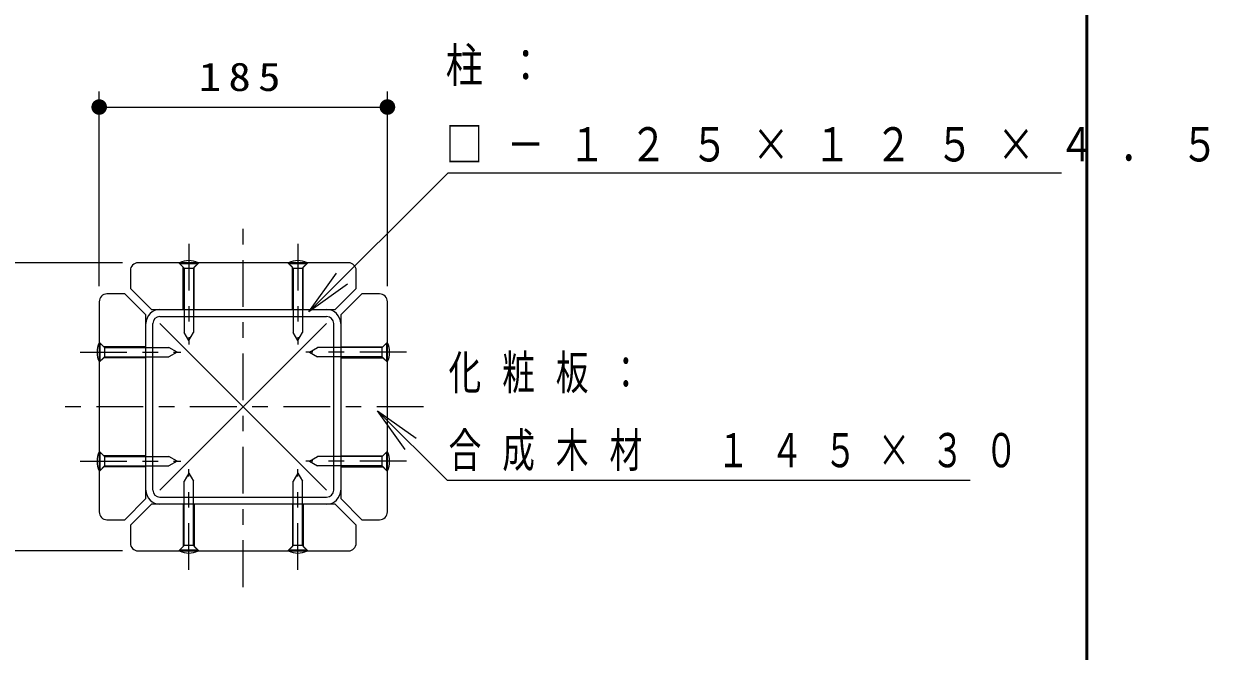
# Model space of a CAD drawing. Units: millimetres on the paper. Extents: x -385 to 8, y 0 to 267.
# Drawn here: x -68.2 to 7.9, y 49.7 to 90 of the extents above; entities that cross this region are included whole.
import ezdxf

# ---------------------------------------------------------------- set-up
doc = ezdxf.new("R2010")
doc.units = ezdxf.units.MM
doc.linetypes.add('USER2', pattern=[6, 3, -1, 1, -1])
doc.layers.add('LY_1', color=7, linetype='Continuous', lineweight=25)
doc.styles.add('ＭＳ ゴシック', font='')
doc.styles.get('ＭＳ ゴシック').set_extended_font_data('MS Gothic')

# ---------------------------------------------------------------- blocks, each defined once
blk = doc.blocks.new('filled_dot')
at = {"color": 0, "linetype": 'Continuous', "lineweight": -2, "const_width": 1.25}
blk.add_lwpolyline([(-0.625, 0, 1), (0.625, 0, 1)], format="xyb", close=True, dxfattribs=at)

msp = doc.modelspace()

# ---------------------------------------------------------------- linework, layer by layer
at = {"layer": 'LY_1', "lineweight": 50}
msp.add_line((0, 0), (0, 267), dxfattribs=at)
at = {"layer": 'LY_1', "lineweight": 13}
for p, q in [((-63.401, 73.114), (-63.401, 85.614)), ((-44.901, 73.114), (-44.901, 85.614)), ((-63.401, 84.614), (-44.901, 84.614)), ((-61.901, 74.614), (-74.401, 74.614)), ((-58.001, 74.324), (-58.291, 74.614)), ((-57.301, 74.324), (-57.011, 74.614)), ((-51.001, 74.324), (-51.291, 74.614)), ((-50.301, 74.324), (-50.011, 74.614)), ((-58.001, 71.614), (-58.001, 74.324)), ((-57.301, 71.614), (-57.301, 74.324)), ((-51.001, 71.614), (-51.001, 74.324)), ((-50.301, 71.614), (-50.301, 74.324)), ((-49.942, 71.465), (-48.173, 73.939)), ((-49.942, 71.465), (-47.819, 73.585)), ((-47.466, 73.231), (-49.942, 71.465)), ((-59.501, 70.714), (-48.801, 60.014)), ((-59.501, 60.014), (-48.801, 70.714)), ((-63.111, 69.214), (-63.401, 69.504)), ((-45.191, 69.214), (-44.901, 69.504)), ((-63.111, 68.514), (-63.401, 68.224)), ((-60.401, 69.214), (-63.111, 69.214)), ((-60.401, 68.514), (-63.111, 68.514)), ((-47.901, 69.214), (-45.191, 69.214)), ((-47.901, 68.514), (-45.191, 68.514)), ((-45.191, 68.514), (-44.901, 68.224)), ((-45.546, 65.1), (-43.418, 62.986)), ((-45.546, 65.1), (-43.065, 63.341)), ((-43.77, 62.631), (-45.546, 65.1)), ((-63.111, 62.214), (-63.401, 62.504)), ((-45.191, 62.214), (-44.901, 62.504)), ((-60.401, 62.214), (-63.111, 62.214)), ((-47.901, 62.214), (-45.191, 62.214)), ((-63.111, 61.514), (-63.401, 61.224)), ((-60.401, 61.514), (-63.111, 61.514)), ((-47.901, 61.514), (-45.191, 61.514)), ((-45.191, 61.514), (-44.901, 61.224)), ((-58.001, 59.114), (-58.001, 56.404)), ((-57.301, 59.114), (-57.301, 56.404)), ((-51.001, 59.114), (-51.001, 56.404)), ((-50.301, 59.114), (-50.301, 56.404)), ((-58.001, 56.404), (-58.291, 56.114)), ((-57.301, 56.404), (-57.011, 56.114)), ((-51.001, 56.404), (-51.291, 56.114)), ((-50.301, 56.404), (-50.011, 56.114)), ((-61.901, 56.114), (-74.401, 56.114))]:
    msp.add_line(p, q, dxfattribs=at)
at = {"layer": 'LY_1', "linetype": 'USER2', "lineweight": 13}
for p, q in [((-54.151, 53.791), (-54.151, 76.938)), ((-57.651, 75.837), (-57.651, 69.372)), ((-50.651, 75.837), (-50.651, 69.372)), ((-64.624, 68.864), (-58.159, 68.864)), ((-43.678, 68.864), (-50.143, 68.864)), ((-42.577, 65.364), (-65.725, 65.364)), ((-64.624, 61.864), (-58.159, 61.864)), ((-43.678, 61.864), (-50.143, 61.864)), ((-57.651, 54.891), (-57.651, 61.356)), ((-50.651, 54.891), (-50.651, 61.356))]:
    msp.add_line(p, q, dxfattribs=at)
at = {"layer": 'LY_1', "color": 40}
for p, q in [((-47.401, 74.614), (-60.901, 74.614)), ((-61.401, 74.114), (-61.401, 72.968)), ((-46.901, 72.968), (-46.901, 74.114)), ((-61.755, 72.614), (-62.901, 72.614)), ((-61.755, 72.614), (-60.401, 71.261)), ((-61.401, 72.968), (-60.047, 71.614)), ((-46.901, 72.968), (-48.255, 71.614)), ((-46.547, 72.614), (-47.901, 71.261)), ((-45.401, 72.614), (-46.547, 72.614)), ((-63.401, 72.114), (-63.401, 58.614)), ((-60.047, 71.614), (-48.255, 71.614)), ((-44.901, 58.614), (-44.901, 72.114)), ((-60.401, 59.468), (-60.401, 71.261)), ((-47.901, 71.261), (-47.901, 59.468)), ((-61.755, 58.114), (-60.401, 59.468)), ((-46.547, 58.114), (-47.901, 59.468)), ((-61.401, 57.761), (-60.047, 59.114)), ((-48.255, 59.114), (-60.047, 59.114)), ((-46.901, 57.761), (-48.255, 59.114)), ((-62.901, 58.114), (-61.755, 58.114)), ((-46.547, 58.114), (-45.401, 58.114)), ((-61.401, 57.761), (-61.401, 56.614)), ((-46.901, 56.614), (-46.901, 57.761)), ((-60.901, 56.114), (-47.401, 56.114))]:
    msp.add_line(p, q, dxfattribs=at)
at = {"layer": 'LY_1'}
for p, q in [((-58.251, 74.614), (-57.051, 74.614)), ((-58.251, 74.614), (-58.251, 74.574)), ((-57.051, 74.614), (-57.051, 74.574)), ((-51.251, 74.614), (-50.051, 74.614)), ((-51.251, 74.614), (-51.251, 74.574)), ((-50.051, 74.614), (-50.051, 74.574)), ((-58.251, 74.574), (-57.951, 74.274)), ((-58.251, 74.574), (-57.051, 74.574)), ((-57.951, 74.274), (-57.951, 70.134)), ((-57.951, 74.274), (-57.351, 74.274)), ((-57.051, 74.574), (-57.351, 74.274)), ((-57.351, 74.274), (-57.351, 70.134)), ((-51.251, 74.574), (-50.951, 74.274)), ((-51.251, 74.574), (-50.051, 74.574)), ((-50.951, 74.274), (-50.951, 70.134)), ((-50.951, 74.274), (-50.351, 74.274)), ((-50.051, 74.574), (-50.351, 74.274)), ((-50.351, 74.274), (-50.351, 70.134)), ((-57.651, 69.614), (-57.951, 70.134)), ((-57.651, 69.614), (-57.351, 70.134)), ((-50.651, 69.614), (-50.951, 70.134)), ((-50.651, 69.614), (-50.351, 70.134)), ((-63.401, 69.464), (-63.401, 68.264)), ((-63.401, 69.464), (-63.361, 69.464)), ((-63.361, 69.464), (-63.061, 69.164)), ((-63.361, 69.464), (-63.361, 68.264)), ((-44.941, 69.464), (-45.241, 69.164)), ((-44.941, 68.264), (-44.941, 69.464)), ((-44.901, 69.464), (-44.941, 69.464)), ((-44.901, 68.264), (-44.901, 69.464)), ((-63.361, 68.264), (-63.061, 68.564)), ((-63.061, 69.164), (-58.921, 69.164)), ((-63.061, 69.164), (-63.061, 68.564)), ((-63.061, 68.564), (-58.921, 68.564)), ((-58.401, 68.864), (-58.921, 69.164)), ((-58.401, 68.864), (-58.921, 68.564)), ((-49.901, 68.864), (-49.381, 69.164)), ((-49.901, 68.864), (-49.381, 68.564)), ((-45.241, 69.164), (-49.381, 69.164)), ((-45.241, 68.564), (-49.381, 68.564)), ((-45.241, 68.564), (-45.241, 69.164)), ((-44.941, 68.264), (-45.241, 68.564)), ((-63.401, 68.264), (-63.361, 68.264)), ((-44.901, 68.264), (-44.941, 68.264)), ((-63.401, 62.464), (-63.401, 61.264)), ((-63.401, 62.464), (-63.361, 62.464)), ((-63.361, 62.464), (-63.061, 62.164)), ((-63.361, 62.464), (-63.361, 61.264)), ((-44.941, 62.464), (-45.241, 62.164)), ((-44.941, 61.264), (-44.941, 62.464)), ((-44.901, 62.464), (-44.941, 62.464)), ((-44.901, 61.264), (-44.901, 62.464)), ((-63.061, 62.164), (-58.921, 62.164)), ((-63.061, 62.164), (-63.061, 61.564)), ((-58.401, 61.864), (-58.921, 62.164)), ((-58.401, 61.864), (-58.921, 61.564)), ((-49.901, 61.864), (-49.381, 62.164)), ((-49.901, 61.864), (-49.381, 61.564)), ((-45.241, 62.164), (-49.381, 62.164)), ((-45.241, 61.564), (-45.241, 62.164)), ((-63.401, 61.264), (-63.361, 61.264)), ((-63.361, 61.264), (-63.061, 61.564)), ((-63.061, 61.564), (-58.921, 61.564)), ((-57.651, 61.114), (-57.951, 60.595)), ((-57.651, 61.114), (-57.351, 60.595)), ((-50.651, 61.114), (-50.951, 60.595)), ((-50.651, 61.114), (-50.351, 60.595)), ((-45.241, 61.564), (-49.381, 61.564)), ((-44.941, 61.264), (-45.241, 61.564)), ((-44.901, 61.264), (-44.941, 61.264)), ((-57.951, 56.454), (-57.951, 60.595)), ((-57.351, 56.454), (-57.351, 60.595)), ((-50.951, 56.454), (-50.951, 60.595)), ((-50.351, 56.454), (-50.351, 60.595)), ((-58.251, 56.154), (-57.951, 56.454)), ((-57.351, 56.454), (-57.951, 56.454)), ((-57.051, 56.154), (-57.351, 56.454)), ((-51.251, 56.154), (-50.951, 56.454)), ((-50.351, 56.454), (-50.951, 56.454)), ((-50.051, 56.154), (-50.351, 56.454)), ((-57.051, 56.154), (-58.251, 56.154)), ((-58.251, 56.114), (-58.251, 56.154)), ((-57.051, 56.114), (-58.251, 56.114)), ((-57.051, 56.114), (-57.051, 56.154)), ((-50.051, 56.154), (-51.251, 56.154)), ((-51.251, 56.114), (-51.251, 56.154)), ((-50.051, 56.114), (-51.251, 56.114)), ((-50.051, 56.114), (-50.051, 56.154))]:
    msp.add_line(p, q, dxfattribs=at)
at = {"layer": 'LY_1', "color": 3}
for p, q in [((-59.501, 71.614), (-48.801, 71.614)), ((-59.501, 71.164), (-48.801, 71.164)), ((-60.401, 60.014), (-60.401, 70.714)), ((-59.951, 60.014), (-59.951, 70.714)), ((-48.351, 60.014), (-48.351, 70.714)), ((-47.901, 70.714), (-47.901, 60.014)), ((-59.501, 59.564), (-48.801, 59.564)), ((-48.801, 59.114), (-59.501, 59.114))]:
    msp.add_line(p, q, dxfattribs=at)
at = {"layer": 'LY_1', "lineweight": 13}
for points in [[(-49.942, 71.465), (-41.006, 80.389), (-1.632, 80.389)], [(-45.546, 65.1), (-41.068, 60.652), (-7.508, 60.652)]]:
    msp.add_lwpolyline(points, dxfattribs=at)
at = {"layer": 'LY_1', "color": 40}
for centre, start, end in [((-60.901, 74.114), 90, 180), ((-47.401, 74.114), 0, 90), ((-62.901, 72.114), 90, 180), ((-45.401, 72.114), 0, 90), ((-62.901, 58.614), 180, 270), ((-45.401, 58.614), 270, 0), ((-60.901, 56.614), 180, 270), ((-47.401, 56.614), 270, 0)]:
    msp.add_arc(centre, 0.5, start, end, dxfattribs=at)
at = {"layer": 'LY_1'}
for centre, start, end in [((-57.651, 73.399), 63.73195, 116.26805), ((-50.651, 73.399), 63.73195, 116.26805), ((-62.185, 68.864), 153.73195, 206.26805), ((-46.117, 68.864), 333.73196, 26.26804), ((-62.185, 61.864), 153.73195, 206.26805), ((-46.117, 61.864), 333.73196, 26.26804), ((-57.651, 57.33), 243.73195, 296.26804), ((-50.651, 57.33), 243.73195, 296.26804)]:
    msp.add_arc(centre, 1.356, start, end, dxfattribs=at)
at = {"layer": 'LY_1', "color": 3}
for centre, radius, start, end in [((-59.501, 70.714), 0.9, 90, 180), ((-48.801, 70.714), 0.9, 0, 90), ((-59.501, 70.714), 0.45, 90, 180), ((-48.801, 70.714), 0.45, 0, 90), ((-59.501, 60.014), 0.9, 180, 270), ((-59.501, 60.014), 0.45, 180, 270), ((-48.801, 60.014), 0.9, 270, 0), ((-48.801, 60.014), 0.45, 270, 0)]:
    msp.add_arc(centre, radius, start, end, dxfattribs=at)

# ---------------------------------------------------------------- block references
at = {"layer": 'LY_1', "lineweight": 13, "xscale": 0.4, "yscale": 0.4}
msp.add_blockref('filled_dot', (-63.401, 84.614), dxfattribs=at)
at = {"layer": 'LY_1', "lineweight": 13, "xscale": 0.4, "yscale": 0.4, "rotation": 180}
msp.add_blockref('filled_dot', (-44.901, 84.614), dxfattribs=at)

# ---------------------------------------------------------------- texts
at = {"layer": 'LY_1', "style": 'ＭＳ ゴシック'}
for s, insert, char_height, attachment_point in [('\\T1.64;\\W0.8;柱：', (-41.162, 87.189), 2.199, 4), ('\\T1.33;\\W1.15;185', (-54.151, 85.614), 1.833, 8), ('\\T1.64;\\W0.8;□－１２５×１２５×４．５', (-41.162, 82.189), 2.199, 4), ('\\T1.64;\\W0.7;化粧板：', (-40.978, 67.452), 2.199, 4), ('\\T1.64;\\W0.7;合成木材\u3000１４５×３０', (-40.978, 62.452), 2.199, 4)]:
    msp.add_mtext(s, dxfattribs=dict(at, insert=insert, char_height=char_height, attachment_point=attachment_point))

doc.saveas('drawing.dxf')
